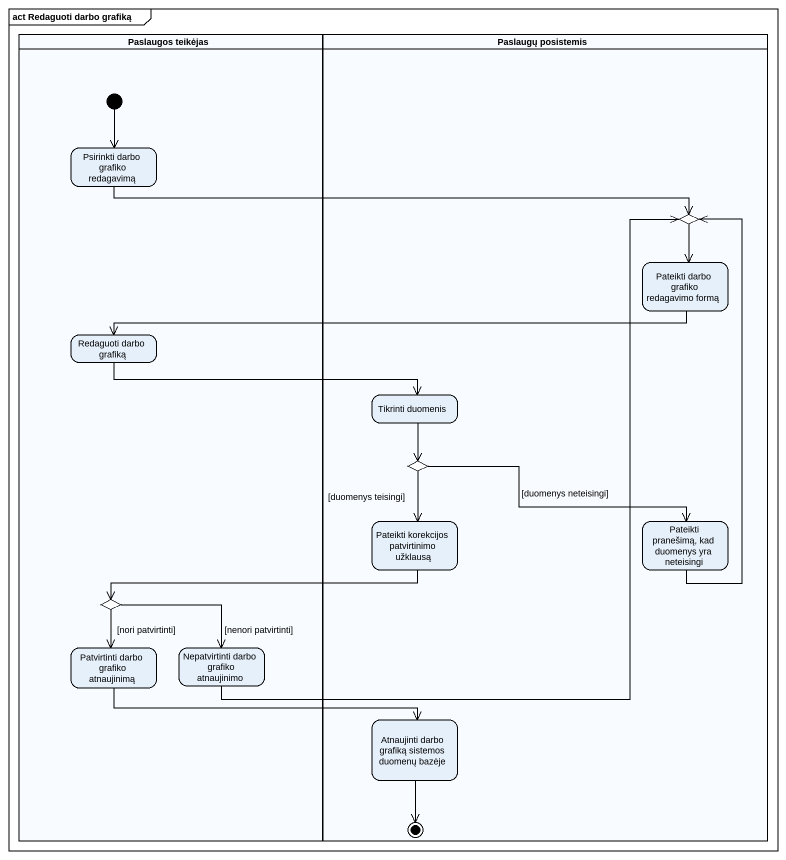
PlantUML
@startuml
mainframe act Redaguoti darbo grafiką
hide empty description
state "Paslaugos teikėjas" as Paslaugos_teikėjas <<partition>> {
  state "Psirinkti darbo grafiko redagavimą" as Psirinkti_darbo_grafiko
  state "Redaguoti darbo grafiką" as Redaguoti_darbo_grafiką
  state choice3 <<choice>>
  state "Patvirtinti darbo grafiko atnaujinimą" as Patvirtinti_darbo_grafiko
  state "Nepatvirtinti darbo grafiko atnaujinimo" as Nepatvirtinti_darbo_grafiko
  [*] --> Psirinkti_darbo_grafiko
}
state "Paslaugų posistemis" as Paslaugų_posistemis <<partition>> {
  state choice1 <<choice>>
  state "Pateikti darbo grafiko redagavimo formą" as Pateikti_darbo_grafiko
  state "Tikrinti duomenis" as Tikrinti_duomenis
  state choice2 <<choice>>
  state "Pateikti korekcijos patvirtinimo užklausą" as Pateikti_korekcijos
  state "Pateikti pranešimą, kad duomenys yra neteisingi" as Pateikti_pranešimą_kad
  state "Atnaujinti darbo grafiką sistemos duomenų bazėje" as Atnaujinti_darbo_grafiką
  Atnaujinti_darbo_grafiką --> [*]
}
Psirinkti_darbo_grafiko -right-> choice1
choice1 --> Pateikti_darbo_grafiko
Pateikti_darbo_grafiko -left-> Redaguoti_darbo_grafiką
Redaguoti_darbo_grafiką -right-> Tikrinti_duomenis
Tikrinti_duomenis --> choice2
choice2 --> Pateikti_korekcijos : [duomenys teisingi]
choice2 -right-> Pateikti_pranešimą_kad : [duomenys neteisingi]
Pateikti_korekcijos -left-> choice3
Pateikti_pranešimą_kad -up-> choice1
choice3 --> Patvirtinti_darbo_grafiko : [nori patvirtinti]
choice3 -right-> Nepatvirtinti_darbo_grafiko : [nenori patvirtinti]
Patvirtinti_darbo_grafiko -right-> Atnaujinti_darbo_grafiką
Nepatvirtinti_darbo_grafiko -up-> choice1
@enduml
